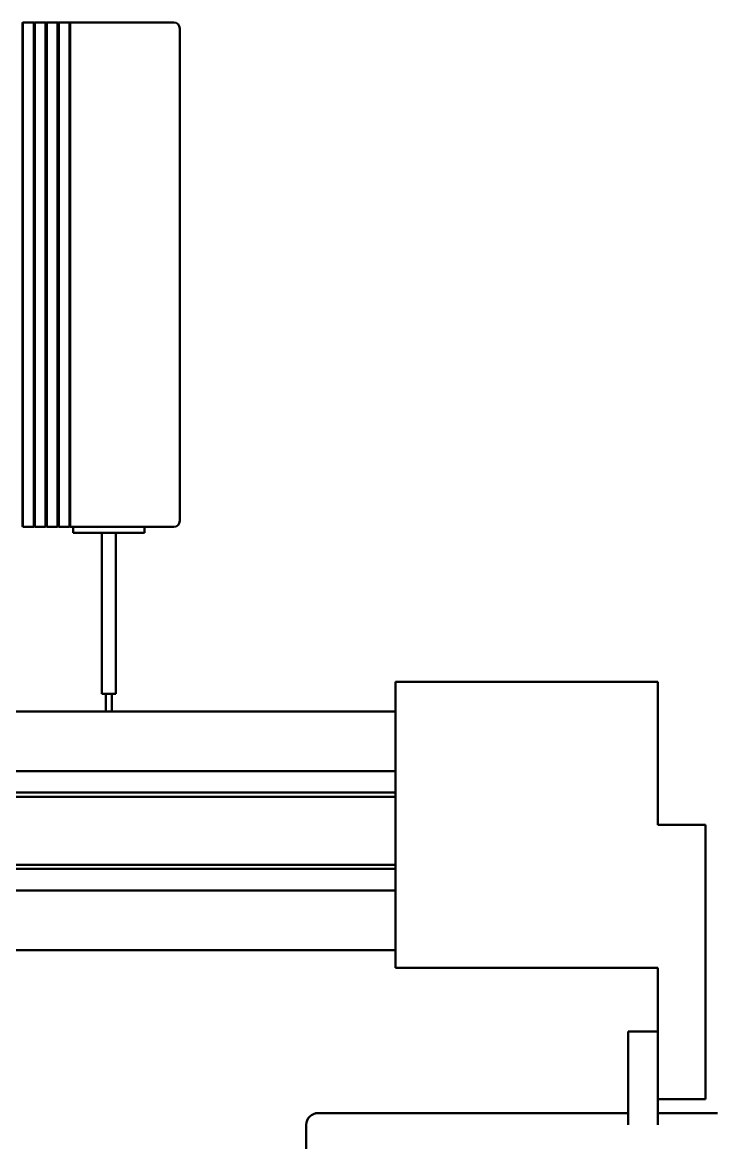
# Model space of a CAD drawing. Header units: millimetres. Extents: x 0 to 2215, y 0 to 863.
# Drawn here: x 1697.6 to 1726.5, y 646.52 to 693.48 of the extents above; entities that cross this region are included whole.
import ezdxf

# ---------------------------------------------------------------- set-up
doc = ezdxf.new("R2010")
doc.units = ezdxf.units.MM
doc.layers.add('粗实线层', color=7, linetype='Continuous', lineweight=50)

msp = doc.modelspace()

# ---------------------------------------------------------------- linework, layer by layer
at = {"layer": '粗实线层'}
for p, q in [((1697.6, 693.453), (1697.625, 693.478)), ((1697.6, 692.976), (1697.6, 693.453)), ((1697.625, 693.478), (1697.625, 692.996)), ((1697.625, 693.478), (1698.075, 693.478)), ((1698.075, 692.996), (1698.075, 693.478)), ((1698.075, 693.478), (1698.1, 693.453)), ((1698.1, 693.453), (1698.125, 693.478)), ((1698.1, 692.976), (1698.1, 693.453)), ((1698.125, 693.478), (1698.125, 692.996)), ((1698.125, 693.478), (1698.575, 693.478)), ((1698.575, 692.996), (1698.575, 693.478)), ((1698.575, 693.478), (1698.6, 693.453)), ((1698.6, 693.453), (1698.625, 693.478)), ((1698.6, 692.976), (1698.6, 693.453)), ((1698.625, 693.478), (1698.625, 692.996)), ((1698.625, 693.478), (1699.075, 693.478)), ((1699.075, 692.996), (1699.075, 693.478)), ((1699.075, 693.478), (1699.1, 693.453)), ((1699.1, 693.453), (1699.125, 693.478)), ((1699.1, 692.976), (1699.1, 693.453)), ((1699.125, 693.478), (1699.125, 692.996)), ((1699.125, 693.478), (1699.575, 693.478)), ((1699.575, 692.996), (1699.575, 693.478)), ((1699.575, 693.478), (1699.6, 693.453)), ((1699.6, 693.478), (1703.95, 693.478)), ((1699.6, 693.404), (1699.6, 693.478)), ((1699.6, 693.404), (1699.6, 691.493)), ((1704.2, 693.228), (1704.2, 691.316)), ((1697.6, 690.261), (1697.6, 692.976)), ((1697.625, 692.996), (1697.625, 690.276)), ((1698.075, 690.276), (1698.075, 692.996)), ((1698.1, 690.261), (1698.1, 692.976)), ((1698.125, 692.996), (1698.125, 690.276)), ((1698.575, 690.276), (1698.575, 692.996)), ((1698.6, 690.261), (1698.6, 692.976)), ((1698.625, 692.996), (1698.625, 690.276)), ((1699.075, 690.276), (1699.075, 692.996)), ((1699.1, 690.261), (1699.1, 692.976)), ((1699.125, 692.996), (1699.125, 690.276)), ((1699.575, 690.276), (1699.575, 692.996)), ((1699.6, 691.316), (1699.6, 691.493)), ((1699.6, 691.316), (1699.6, 674.489)), ((1704.2, 691.316), (1704.2, 674.489)), ((1697.6, 688.801), (1697.6, 690.261)), ((1697.625, 690.276), (1697.625, 688.801)), ((1698.075, 688.801), (1698.075, 690.276)), ((1698.1, 688.801), (1698.1, 690.261)), ((1698.125, 690.276), (1698.125, 688.801)), ((1698.575, 688.801), (1698.575, 690.276)), ((1698.6, 688.801), (1698.6, 690.261)), ((1698.625, 690.276), (1698.625, 688.801)), ((1699.075, 688.801), (1699.075, 690.276)), ((1699.1, 688.801), (1699.1, 690.261)), ((1699.125, 690.276), (1699.125, 688.801)), ((1699.575, 688.801), (1699.575, 690.276)), ((1697.6, 677.004), (1697.6, 688.801)), ((1697.625, 688.801), (1697.625, 677.004)), ((1698.075, 677.004), (1698.075, 688.801)), ((1698.1, 677.004), (1698.1, 688.801)), ((1698.125, 688.801), (1698.125, 677.004)), ((1698.575, 677.004), (1698.575, 688.801)), ((1698.6, 677.004), (1698.6, 688.801)), ((1698.625, 688.801), (1698.625, 677.004)), ((1699.075, 677.004), (1699.075, 688.801)), ((1699.1, 677.004), (1699.1, 688.801)), ((1699.125, 688.801), (1699.125, 677.004)), ((1699.575, 677.004), (1699.575, 688.801)), ((1697.6, 675.544), (1697.6, 677.004)), ((1697.625, 677.004), (1697.625, 675.529)), ((1698.075, 675.529), (1698.075, 677.004)), ((1698.1, 675.544), (1698.1, 677.004)), ((1698.125, 677.004), (1698.125, 675.529)), ((1698.575, 675.529), (1698.575, 677.004)), ((1698.6, 675.544), (1698.6, 677.004)), ((1698.625, 677.004), (1698.625, 675.529)), ((1699.075, 675.529), (1699.075, 677.004)), ((1699.1, 675.544), (1699.1, 677.004)), ((1699.125, 677.004), (1699.125, 675.529)), ((1699.575, 675.529), (1699.575, 677.004)), ((1697.6, 672.829), (1697.6, 675.544)), ((1697.625, 675.529), (1697.625, 672.809)), ((1698.075, 672.809), (1698.075, 675.529)), ((1698.1, 672.829), (1698.1, 675.544)), ((1698.125, 675.529), (1698.125, 672.809)), ((1698.575, 672.809), (1698.575, 675.529)), ((1698.6, 672.829), (1698.6, 675.544)), ((1698.625, 675.529), (1698.625, 672.809)), ((1699.075, 672.809), (1699.075, 675.529)), ((1699.1, 672.829), (1699.1, 675.544)), ((1699.125, 675.529), (1699.125, 672.809)), ((1699.575, 672.809), (1699.575, 675.529)), ((1699.6, 674.313), (1699.6, 674.489)), ((1704.2, 674.489), (1704.2, 672.578)), ((1699.6, 674.313), (1699.6, 672.401)), ((1697.6, 672.353), (1697.6, 672.829)), ((1697.625, 672.809), (1697.625, 672.328)), ((1698.075, 672.328), (1698.075, 672.809)), ((1698.1, 672.353), (1698.1, 672.829)), ((1698.125, 672.809), (1698.125, 672.328)), ((1698.575, 672.328), (1698.575, 672.809)), ((1698.6, 672.353), (1698.6, 672.829)), ((1698.625, 672.809), (1698.625, 672.328)), ((1699.075, 672.328), (1699.075, 672.809)), ((1699.1, 672.353), (1699.1, 672.829)), ((1699.125, 672.809), (1699.125, 672.328)), ((1699.575, 672.328), (1699.575, 672.809)), ((1697.625, 672.328), (1697.6, 672.353)), ((1697.625, 672.328), (1698.075, 672.328)), ((1698.1, 672.353), (1698.075, 672.328)), ((1698.125, 672.328), (1698.1, 672.353)), ((1698.125, 672.328), (1698.575, 672.328)), ((1698.6, 672.353), (1698.575, 672.328)), ((1698.625, 672.328), (1698.6, 672.353)), ((1698.625, 672.328), (1699.075, 672.328)), ((1699.1, 672.353), (1699.075, 672.328)), ((1699.125, 672.328), (1699.1, 672.353)), ((1699.125, 672.328), (1699.575, 672.328)), ((1699.6, 672.353), (1699.575, 672.328)), ((1699.6, 672.328), (1699.6, 672.401)), ((1703.95, 672.328), (1699.6, 672.328)), ((1699.725, 672.078), (1699.725, 672.328)), ((1702.725, 672.078), (1699.725, 672.078)), ((1700.925, 672.078), (1700.925, 665.328)), ((1701.525, 665.328), (1701.525, 672.078)), ((1702.725, 672.078), (1702.725, 672.328)), ((1713.25, 665.84), (1713.25, 653.84)), ((1724.25, 665.84), (1713.25, 665.84)), ((1724.25, 665.84), (1724.25, 659.84)), ((1701.225, 665.328), (1700.925, 665.328)), ((1701.1, 665.328), (1701.1, 664.59)), ((1701.525, 665.328), (1701.225, 665.328)), ((1701.35, 664.59), (1701.35, 665.328)), ((1713.25, 664.59), (1674.25, 664.59)), ((1713.25, 662.09), (1674.25, 662.09)), ((1713.25, 661.19), (1674.25, 661.19)), ((1713.25, 661.01), (1674.25, 661.01)), ((1726.25, 659.84), (1724.25, 659.84)), ((1726.25, 659.84), (1726.25, 648.34)), ((1713.25, 658.17), (1674.25, 658.17)), ((1713.25, 657.99), (1674.25, 657.99)), ((1713.25, 657.09), (1674.25, 657.09)), ((1713.25, 654.59), (1674.25, 654.59)), ((1724.25, 653.84), (1713.25, 653.84)), ((1724.25, 653.84), (1724.25, 648.34)), ((1723, 651.182), (1724.25, 651.182)), ((1723, 650.682), (1723, 651.182)), ((1723, 647.257), (1723, 650.682)), ((1726.25, 648.34), (1724.25, 648.34)), ((1724.25, 648.34), (1724.25, 647.257)), ((1710, 647.757), (1723, 647.757)), ((1724.25, 647.757), (1726.75, 647.757)), ((1709.5, 628.107), (1709.5, 647.257))]:
    msp.add_line(p, q, dxfattribs=at)
for centre, radius, start, end in [((1703.95, 693.228), 0.25, 0, 90), ((1703.95, 672.578), 0.25, 270, 0), ((1710, 647.257), 0.5, 90, 180)]:
    msp.add_arc(centre, radius, start, end, dxfattribs=at)

doc.saveas('drawing.dxf')
